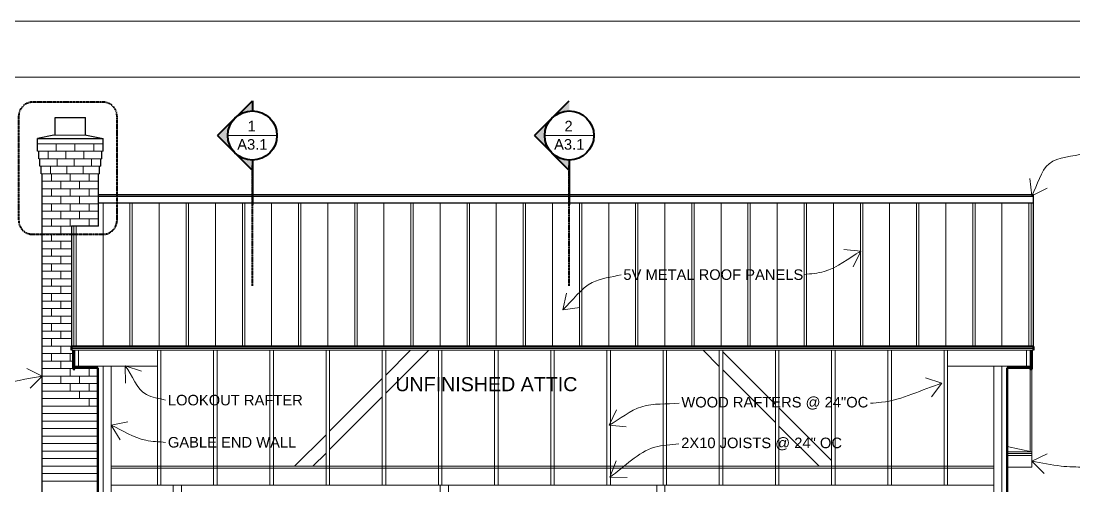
# Model space of a CAD drawing. Header units: inches. Extents: x -4969 to 16721, y 2489 to 24693.
# Drawn here: x 7161.2 to 7611, y 5648.1 to 5846.5 of the extents above; entities that cross this region are included whole.
import ezdxf

# ---------------------------------------------------------------- set-up
doc = ezdxf.new("R2010")
doc.units = ezdxf.units.IN
doc.header["$MEASUREMENT"] = 0
doc.linetypes.add('CENTER', pattern=[2, 1.25, -0.25, 0.25, -0.25])
doc.linetypes.add('DASHED2', pattern=[0.375, 0.25, -0.125])
doc.layers.get('0').update_dxf_attribs({"lineweight": 5})
doc.layers.add('0-NPLT', color=1, linetype='Continuous', plot=False)
for name, color, linetype, lineweight in [('1', 1, 'Continuous', 9), ('2', 6, 'Continuous', 20), ('3', 3, 'Continuous', 30), ('5', 4, 'Continuous', 50), ('A-LINK', 7, 'Continuous', 40), ('A-TEXTx', 7, 'Continuous', 20)]:
    doc.layers.add(name, color=color, linetype=linetype, lineweight=lineweight)
doc.styles.get("Standard").update_dxf_attribs({"font": 'Arial.ttf'})
doc.dimstyles.get("Standard").update_dxf_attribs({"dimtxt": 3, "dimasz": 2, "dimexe": 0.03125, "dimexo": 0.0625, "dimgap": 0.03125, "dimtad": 0, "dimtoh": 1, "dimdec": 4, "dimlfac": 0.99985, "dimzin": 0, "dimdsep": 46, "dimlunit": 4, "dimtxsty": 'Standard', "dimblk": 'ARCHTICK', "dimblk1": 'ARCHTICK', "dimblk2": 'ARCHTICK', "dimcen": 0.09, "dimclrt": 256, "dimadec": 0, "dimazin": 0, "dimtfac": 1, "dimtdec": 4, "dimtofl": 0, "dimtmove": 0, "dimatfit": 3, "dimfxl": 1, "dimtolj": 1, "dimtzin": 0, "dimarcsym": 0})

# ---------------------------------------------------------------- blocks, each defined once
blk = doc.blocks.new('_ArchTick')
at = {"color": 0, "linetype": 'ByBlock', "lineweight": 0, "const_width": 0.15}
blk.add_lwpolyline([(-0.5, -0.5), (0.5, 0.5)], dxfattribs=at)
blk = doc.blocks.new('BORDER 11X17')
at = {"layer": '0-NPLT', "lineweight": 9, "ltscale": 0.1}
blk.add_lwpolyline([(29864.74, -10461.77), (29048.74, -10461.77), (29048.74, -10989.77), (29864.74, -10989.77), (29864.74, -10461.77)], dxfattribs=at)
blk.add_lwpolyline([(29792.74, -10473.77), (29078.74, -10473.77), (29078.74, -10977.77), (29792.74, -10977.77)], close=True, dxfattribs=at)

msp = doc.modelspace()

# ---------------------------------------------------------------- hatches: boundary and pattern name
at = {"layer": 'A-LINK', "ltscale": 0.1}
h = msp.add_hatch(color=152, dxfattribs=at)
h.paths.add_polyline_path([(7252.5683918, 5805.0551806), (7245.1437706, 5797.6305594), (7252.5683918, 5790.2059382, -0.1989123674), (7249.493013, 5797.6305594, -0.1989123674)])
h.paths.add_polyline_path([(7259.993013, 5812.4798019), (7252.5683918, 5805.0551806, -0.1989123674), (7259.993013, 5808.1305594)])
h.paths.add_polyline_path([(7252.5683918, 5790.2059382), (7259.993013, 5782.781317), (7259.993013, 5787.1305594, -0.1989123674)])
h = msp.add_hatch(color=152, dxfattribs=at)
h.paths.add_polyline_path([(7387.940944, 5805.0551806), (7380.5163228, 5797.6305594), (7387.940944, 5790.2059382, -0.1989123674), (7384.8655652, 5797.6305594, -0.1989123674)])
h.paths.add_polyline_path([(7395.3655653, 5812.4798019), (7387.940944, 5805.0551806, -0.1989123674), (7395.3655653, 5808.1305594)])
h.paths.add_polyline_path([(7387.940944, 5790.2059382), (7395.3655653, 5782.781317), (7395.3655653, 5787.1305594, -0.1989123674)])

# ---------------------------------------------------------------- linework, layer by layer
at = {"layer": '1'}
for p, q in [((7593.7033682, 5706.7749983), (7182.7033682, 5706.7749983)), ((7593.7033682, 5706.0249983), (7182.7033682, 5706.0249983)), ((7184.2033465, 5697.8754878), (7184.2033563, 5706.0249983)), ((7185.7033461, 5706.0249983), (7185.7033462, 5699.2468092)), ((7219.4533462, 5648.4343083), (7219.4533462, 5706.0249983)), ((7220.9533462, 5706.0249983), (7220.9533462, 5648.4343083)), ((7243.4533462, 5648.4343083), (7243.4533462, 5706.0249983)), ((7244.9533462, 5706.0249983), (7244.9533462, 5648.4343083)), ((7267.4533462, 5648.4343083), (7267.4533462, 5706.0249983)), ((7268.9533462, 5706.0249983), (7268.9533462, 5648.4343083)), ((7291.4533462, 5648.4343083), (7291.4533462, 5706.0249983)), ((7292.9533462, 5706.0249983), (7292.9533462, 5648.4343083)), ((7315.4533462, 5648.4343083), (7315.4533462, 5706.0249983)), ((7316.9533462, 5706.0249983), (7316.9533462, 5648.4343083)), ((7327.6105426, 5706.0249983), (7316.9533462, 5695.3678019)), ((7335.3887172, 5706.0249983), (7316.9533462, 5687.5896273)), ((7339.4533462, 5648.4343083), (7339.4533462, 5706.0249983)), ((7340.9533462, 5706.0249983), (7340.9533462, 5648.4343083)), ((7363.4533462, 5648.4343083), (7363.4533462, 5706.0249983)), ((7364.9533462, 5706.0249983), (7364.9533462, 5648.4343083)), ((7387.4533462, 5648.4343083), (7387.4533462, 5706.0249983)), ((7388.9533462, 5706.0249983), (7388.9533462, 5648.4343083)), ((7411.4533462, 5648.4343083), (7411.4533462, 5706.0249983)), ((7412.9533462, 5706.0249983), (7412.9533462, 5648.4343083)), ((7435.4533462, 5648.4343083), (7435.4533462, 5706.0249983)), ((7436.9533462, 5706.0249983), (7436.9533462, 5648.4343083)), ((7452.5179971, 5706.0249983), (7459.4533462, 5699.0896493)), ((7459.4533462, 5648.4343083), (7459.4533462, 5706.0249983)), ((7460.9533462, 5706.0249983), (7460.9533462, 5648.4343083)), ((7460.9533462, 5705.3678239), (7483.4533462, 5682.8678239)), ((7483.4533462, 5648.4343083), (7483.4533462, 5706.0249983)), ((7484.9533462, 5706.0249983), (7484.9533462, 5648.4343083)), ((7507.4533462, 5648.4343083), (7507.4533462, 5706.0249983)), ((7508.9533462, 5706.0249983), (7508.9533462, 5648.4343083)), ((7531.4533462, 5648.4343083), (7531.4533462, 5706.0249983)), ((7532.9533462, 5706.0249983), (7532.9533462, 5648.4343083)), ((7555.4533462, 5648.4343083), (7555.4533462, 5706.0249983)), ((7556.9533462, 5706.0249983), (7556.9533462, 5648.4343083)), ((7590.7033463, 5706.0249983), (7590.7033462, 5699.2468092)), ((7592.2033452, 5698.496811), (7592.2033361, 5706.0249983)), ((7185.7033462, 5699.2468092), (7184.2033562, 5699.2468058)), ((7185.7033462, 5699.2468092), (7199.7033462, 5699.2468081)), ((7196.2033462, 5406.9343083), (7196.2033462, 5699.2468084)), ((7199.689258, 5699.246808), (7219.4533462, 5699.2468064)), ((7199.7033462, 5699.2468081), (7199.7033462, 5631.4343083)), ((7576.7033462, 5699.2468045), (7556.9533462, 5699.2468029)), ((7590.7033462, 5699.2468092), (7576.7033462, 5699.2468085)), ((7576.7033462, 5539.6843083), (7576.7033462, 5699.2468085)), ((7580.2033462, 5699.2468048), (7580.2033462, 5528.4343083)), ((7590.7033462, 5699.2468092), (7592.2033361, 5699.2468058)), ((7460.9533462, 5697.5896493), (7483.4533462, 5675.0896493)), ((7592.2033459, 5662.7585521), (7592.2033459, 5697.8754878)), ((7315.4533462, 5693.8678019), (7292.9533462, 5671.3678019)), ((7315.4533462, 5686.0896273), (7292.9533462, 5663.5896273)), ((7484.9533462, 5681.3678239), (7507.4533462, 5658.8678239)), ((7484.9533462, 5673.5896493), (7502.1086871, 5656.4343083)), ((7291.4533462, 5669.8678019), (7278.0198526, 5656.4343083)), ((7582.4533462, 5664.9458), (7592.9533674, 5662.5902974)), ((7291.4533462, 5662.0896273), (7285.7980272, 5656.4343083)), ((7592.95337, 5661.8402974), (7582.4533462, 5661.8402974)), ((7592.9533706, 5661.0902974), (7582.4533462, 5661.0902974)), ((7199.7033462, 5656.4343083), (7576.7033462, 5656.4343083)), ((7199.7033462, 5655.6843083), (7576.7033462, 5655.6843083)), ((7199.7033462, 5648.4343083), (7576.7033462, 5648.4343083)), ((7226.2033462, 5631.4343083), (7226.2033462, 5648.4343083)), ((7229.7033462, 5625.9343083), (7229.7033462, 5648.4343083)), ((7340.2033462, 5540.4343083), (7340.2033462, 5648.4343083)), ((7343.7033462, 5648.4343083), (7343.7033462, 5517.6843083)), ((7432.7033462, 5648.4343083), (7432.7033462, 5621.9343083)), ((7436.2033462, 5648.4343083), (7436.2033462, 5621.9343083))]:
    msp.add_line(p, q, dxfattribs=at)
at = {"layer": '2'}
for p, q in [((7175.2033462, 5797.8402974), (7189.2033462, 5797.8402974)), ((7168.2033462, 5794.1343083), (7196.2033462, 5794.1343083)), ((7176.2033462, 5790.9343083), (7176.2033462, 5794.1343083)), ((7184.2033462, 5790.9343083), (7184.2033462, 5794.1343083)), ((7192.2033462, 5790.9343083), (7192.2033462, 5794.1343083)), ((7196.2033462, 5790.9343083), (7168.2033462, 5790.9343083)), ((7172.7033462, 5787.7343083), (7172.7033462, 5790.9343083)), ((7180.3700129, 5787.7343083), (7180.3700129, 5790.9343083)), ((7188.0366795, 5787.7343083), (7188.0366795, 5790.9343083)), ((7195.7033462, 5787.7343083), (7168.7033462, 5787.7343083)), ((7169.2033462, 5784.5343083), (7195.2033462, 5784.5343083)), ((7173.7033462, 5781.3343083), (7173.7033462, 5784.5343083)), ((7176.5366795, 5784.5343083), (7176.5366795, 5787.7343083)), ((7180.7033462, 5781.3343083), (7180.7033462, 5784.5343083)), ((7183.8700129, 5784.5343083), (7183.8700129, 5787.7343083)), ((7187.7033462, 5781.3343083), (7187.7033462, 5784.5343083)), ((7191.2033462, 5784.5343083), (7191.2033462, 5787.7343083)), ((7194.7033462, 5781.3343083), (7169.7033462, 5781.3343083)), ((7174.2033462, 5778.1343083), (7174.2033462, 5781.3343083)), ((7182.2033462, 5778.1343083), (7182.2033462, 5781.3343083)), ((7190.2033462, 5778.1343083), (7190.2033462, 5781.3343083)), ((7170.2033462, 5778.1343083), (7194.2033462, 5778.1343083)), ((7178.2033462, 5774.9343083), (7178.2033462, 5778.1343083)), ((7186.2033462, 5774.9343083), (7186.2033462, 5778.1343083)), ((7170.2033462, 5774.9343083), (7194.2033462, 5774.9343083)), ((7170.2033462, 5771.7343083), (7194.2033462, 5771.7343083)), ((7174.2033462, 5771.7343083), (7174.2033462, 5774.9343083)), ((7178.2033462, 5768.5343083), (7178.2033462, 5771.7343083)), ((7182.2033462, 5771.7343083), (7182.2033462, 5774.9343083)), ((7186.2033462, 5768.5343083), (7186.2033462, 5771.7343083)), ((7190.2033462, 5771.7343083), (7190.2033462, 5774.9343083)), ((7170.2033462, 5768.5343083), (7194.2033462, 5768.5343083)), ((7174.2033462, 5765.3343083), (7174.2033462, 5768.5343083)), ((7182.2033462, 5765.3343083), (7182.2033462, 5768.5343083)), ((7190.2033462, 5765.3343083), (7190.2033462, 5768.5343083)), ((7196.2033682, 5707.5249983), (7196.2033682, 5768.7880848)), ((7207.7033682, 5768.7880848), (7207.7033682, 5707.5249983)), ((7208.7033682, 5707.5249983), (7208.7033682, 5768.7880848)), ((7220.2033682, 5768.7880848), (7220.2033682, 5707.5249983)), ((7231.7033682, 5768.7880848), (7231.7033682, 5707.5249983)), ((7232.7033682, 5707.5249983), (7232.7033682, 5768.7880848)), ((7244.2033682, 5707.5249983), (7244.2033682, 5768.7880848)), ((7255.7033682, 5768.7880848), (7255.7033682, 5707.5249983)), ((7256.7033682, 5707.5249983), (7256.7033682, 5768.7880848)), ((7268.2033682, 5768.7880848), (7268.2033682, 5707.5249983)), ((7279.7033682, 5768.7880848), (7279.7033682, 5707.5249983)), ((7280.7033682, 5707.5249983), (7280.7033682, 5768.7880848)), ((7292.2033682, 5707.5249983), (7292.2033682, 5768.7880848)), ((7303.7033682, 5768.7880848), (7303.7033682, 5707.5249983)), ((7304.7033682, 5707.5249983), (7304.7033682, 5768.7880848)), ((7316.2033682, 5768.7880848), (7316.2033682, 5707.5249983)), ((7327.7033682, 5768.7880848), (7327.7033682, 5707.5249983)), ((7328.7033682, 5707.5249983), (7328.7033682, 5768.7880848)), ((7340.2033682, 5707.5249983), (7340.2033682, 5768.7880848)), ((7351.7033682, 5768.7880848), (7351.7033682, 5707.5249983)), ((7352.7033682, 5707.5249983), (7352.7033682, 5768.7880848)), ((7364.2033682, 5707.5249983), (7364.2033682, 5768.7880848)), ((7375.7033682, 5768.7880848), (7375.7033682, 5707.5249983)), ((7376.7033682, 5707.5249983), (7376.7033682, 5768.7880848)), ((7388.2033682, 5768.7880848), (7388.2033682, 5707.5249983)), ((7399.7033682, 5768.7880848), (7399.7033682, 5707.5249983)), ((7400.7033682, 5707.5249983), (7400.7033682, 5768.7880848)), ((7412.2033682, 5707.5249983), (7412.2033682, 5768.7880848)), ((7423.7033682, 5768.7880848), (7423.7033682, 5707.5249983)), ((7424.7033682, 5707.5249983), (7424.7033682, 5768.7880848)), ((7436.2033682, 5768.7880848), (7436.2033682, 5707.5249983)), ((7447.7033682, 5768.7880848), (7447.7033682, 5707.5249983)), ((7448.7033682, 5707.5249983), (7448.7033682, 5768.7880848)), ((7460.2033682, 5707.5249983), (7460.2033682, 5768.7880848)), ((7471.7033682, 5768.7880848), (7471.7033682, 5707.5249983)), ((7472.7033682, 5707.5249983), (7472.7033682, 5768.7880848)), ((7484.2033682, 5768.7880848), (7484.2033682, 5707.5249983)), ((7495.7033682, 5768.7880848), (7495.7033682, 5707.5249983)), ((7496.7033682, 5707.5249983), (7496.7033682, 5768.7880848)), ((7508.2033682, 5707.5249983), (7508.2033682, 5768.7880848)), ((7519.7033682, 5768.7880848), (7519.7033682, 5707.5249983)), ((7520.7033682, 5707.5249983), (7520.7033682, 5768.7880848)), ((7532.2033682, 5768.7880848), (7532.2033682, 5707.5249983)), ((7543.7033682, 5768.7880848), (7543.7033682, 5707.5249983)), ((7544.7033682, 5707.5249983), (7544.7033682, 5768.7880848)), ((7556.2033682, 5707.5249983), (7556.2033682, 5768.7880848)), ((7567.7033682, 5768.7880848), (7567.7033682, 5707.5249983)), ((7568.7033682, 5707.5249983), (7568.7033682, 5768.7880848)), ((7580.2033682, 5768.7880848), (7580.2033682, 5707.5249983)), ((7591.7033682, 5768.7880848), (7591.7033682, 5707.5249983)), ((7592.7033682, 5707.5249983), (7592.7033682, 5768.7880848)), ((7170.2033462, 5765.3343083), (7194.2033462, 5765.3343083)), ((7170.2033462, 5762.1343083), (7194.2033462, 5762.1343083)), ((7174.2033462, 5758.9343083), (7174.2033462, 5762.1343083)), ((7178.2033462, 5762.1343083), (7178.2033462, 5765.3343083)), ((7182.2033462, 5758.9343083), (7182.2033462, 5762.1343083)), ((7186.2033462, 5762.1343083), (7186.2033462, 5765.3343083)), ((7190.2033462, 5758.9942565), (7190.2033462, 5762.1343083)), ((7170.2033462, 5758.9343083), (7182.7033682, 5758.9343083)), ((7178.2033462, 5755.7343083), (7178.2033462, 5758.9343083)), ((7183.7033682, 5758.9942565), (7183.7033682, 5707.5249983)), ((7184.7033682, 5707.5249983), (7184.7033682, 5758.9942565)), ((7170.2033462, 5755.7343083), (7182.7033682, 5755.7343083)), ((7174.2033462, 5752.5343083), (7174.2033462, 5755.7343083)), ((7170.2033462, 5752.5343083), (7182.7033682, 5752.5343083)), ((7170.2033462, 5749.3343083), (7182.7033682, 5749.3343083)), ((7174.2033462, 5746.1343083), (7174.2033462, 5749.3343083)), ((7178.2033462, 5749.3343083), (7178.2033462, 5752.5343083)), ((7170.2033462, 5746.1343083), (7182.7033682, 5746.1343083)), ((7178.2033462, 5742.9343083), (7178.2033462, 5746.1343083)), ((7170.2033462, 5742.9343083), (7182.7033682, 5742.9343083)), ((7170.2033462, 5739.7343083), (7182.7033682, 5739.7343083)), ((7174.2033462, 5739.7343083), (7174.2033462, 5742.9343083)), ((7178.2033462, 5736.5343083), (7178.2033462, 5739.7343083)), ((7170.2033462, 5736.5343083), (7182.7033682, 5736.5343083)), ((7174.2033462, 5733.3343083), (7174.2033462, 5736.5343083)), ((7170.2033462, 5733.3343083), (7182.7033682, 5733.3343083)), ((7178.2033462, 5730.1343083), (7178.2033462, 5733.3343083)), ((7170.2033462, 5730.1343083), (7182.7033682, 5730.1343083)), ((7170.2033462, 5726.9343083), (7182.7033682, 5726.9343083)), ((7174.2033462, 5726.9343083), (7174.2033462, 5730.1343083)), ((7178.2033462, 5723.7343083), (7178.2033462, 5726.9343083)), ((7170.2033462, 5723.7343083), (7182.7033682, 5723.7343083)), ((7174.2033462, 5720.5343083), (7174.2033462, 5723.7343083)), ((7170.2033462, 5720.5343083), (7182.7033682, 5720.5343083)), ((7170.2033462, 5717.3343083), (7182.7033682, 5717.3343083)), ((7174.2033462, 5714.1343083), (7174.2033462, 5717.3343083)), ((7178.2033462, 5717.3343083), (7178.2033462, 5720.5343083)), ((7170.2033462, 5714.1343083), (7182.7033682, 5714.1343083)), ((7178.2033462, 5710.9343083), (7178.2033462, 5714.1343083)), ((7170.2033462, 5710.9343083), (7182.7033682, 5710.9343083)), ((7170.2033462, 5707.7343083), (7182.7033682, 5707.7343083)), ((7174.2033462, 5707.7343083), (7174.2033462, 5710.9343083)), ((7178.2033462, 5704.5343083), (7178.2033462, 5707.7343083)), ((7170.2033462, 5704.5343083), (7183.4533469, 5704.5343083)), ((7174.2033462, 5701.3343083), (7174.2033462, 5704.5343083)), ((7182.2033462, 5701.3343083), (7182.2033462, 5704.5343083)), ((7170.2033462, 5701.3343083), (7183.4533469, 5701.3343083)), ((7178.2033462, 5698.1343083), (7178.2033462, 5701.3343083)), ((7170.2033462, 5698.1343083), (7183.4533469, 5698.1343083)), ((7170.2033462, 5694.9343083), (7193.9533462, 5694.9343083)), ((7178.2033462, 5691.7343083), (7178.2033462, 5694.9343083)), ((7182.2033462, 5694.9343083), (7182.2033462, 5698.1343083)), ((7186.2033462, 5691.7343083), (7186.2033462, 5694.9343083)), ((7190.2033462, 5694.9343083), (7190.2033463, 5698.4968096)), ((7592.9533706, 5661.0902974), (7592.9533454, 5697.8754878)), ((7170.2033462, 5691.7343083), (7193.9533462, 5691.7343083)), ((7182.2033462, 5688.5343083), (7182.2033462, 5691.7343083)), ((7190.2033462, 5688.5343083), (7190.2033462, 5691.7343083)), ((7170.2033462, 5688.5343083), (7193.9533462, 5688.5343083)), ((7170.2033462, 5685.3343083), (7193.9533462, 5685.3343083)), ((7186.2033462, 5685.3343083), (7186.2033462, 5688.5343083)), ((7190.2033462, 5682.1343083), (7190.2033462, 5685.3343083)), ((7170.2033462, 5682.1343083), (7193.9533462, 5682.1343083)), ((7170.2033462, 5678.9343083), (7193.9533462, 5678.9343083)), ((7170.2033462, 5675.7343083), (7193.9533462, 5675.7343083)), ((7170.2033462, 5672.5343083), (7193.9533462, 5672.5343083)), ((7170.2033462, 5669.3343083), (7193.9533462, 5669.3343083)), ((7170.2033462, 5666.1343083), (7193.9533462, 5666.1343083)), ((7170.2033462, 5662.9343083), (7193.9533462, 5662.9343083)), ((7170.2033462, 5659.7343083), (7193.9533462, 5659.7343083)), ((7592.9533695, 5662.5902974), (7582.4533462, 5662.5902974)), ((7592.9533674, 5661.0902974), (7592.9533455, 5656.0902974)), ((7170.2033462, 5656.5343083), (7193.9533462, 5656.5343083)), ((7582.4533462, 5656.0902974), (7592.9533455, 5656.0902974)), ((7170.2033462, 5653.3343083), (7193.9533462, 5653.3343083)), ((7170.2033462, 5650.1343083), (7193.9533462, 5650.1343083))]:
    msp.add_line(p, q, dxfattribs=at)
at = {"layer": '2', "color": 152, "ltscale": 0.1}
for p, q in [((7249.493013, 5797.6305594), (7270.4930131, 5797.6305594)), ((7384.8655652, 5797.6305594), (7405.8655653, 5797.6305594))]:
    msp.add_line(p, q, dxfattribs=at)
at = {"layer": '3'}
for p, q in [((7175.7033462, 5797.8402974), (7175.7033462, 5805.3165819)), ((7175.7033462, 5805.3165819), (7188.7033462, 5805.3165819)), ((7188.7033462, 5797.8402974), (7188.7033462, 5805.3165819)), ((7175.2033462, 5797.8402974), (7168.2033462, 5796.3402974)), ((7189.2033462, 5797.8402974), (7196.2033462, 5796.3402974)), ((7168.2033462, 5790.9343083), (7168.2033462, 5796.3402974)), ((7168.2033462, 5796.3402974), (7196.2033462, 5796.3402974)), ((7196.2033462, 5790.9343083), (7196.2033462, 5796.3402974)), ((7168.7033462, 5787.7343083), (7168.7033462, 5790.9343083)), ((7195.7033462, 5787.7343083), (7195.7033462, 5790.9343083)), ((7169.2033462, 5784.5343083), (7169.2033462, 5787.7343083)), ((7169.7033462, 5781.3343083), (7169.7033462, 5784.5343083)), ((7194.7033462, 5781.3343083), (7194.7033462, 5784.5343083)), ((7195.2033462, 5784.5343083), (7195.2033462, 5787.7343083)), ((7170.2033462, 5394.7343609), (7170.2033462, 5781.3343083)), ((7194.2033462, 5769.1858324), (7194.2033462, 5781.3343083)), ((7593.7033682, 5772.3678129), (7194.2033462, 5772.3678129)), ((7593.7033682, 5771.6178129), (7194.2033462, 5771.6178129)), ((7593.7033682, 5707.5249983), (7593.7033682, 5772.3678129)), ((7194.2033462, 5769.1858324), (7194.2033462, 5769.1416382)), ((7194.2033462, 5758.9942565), (7194.2033462, 5769.1416382)), ((7593.7033682, 5768.7880848), (7194.2033462, 5768.7880848)), ((7194.2033462, 5758.9942565), (7182.7033682, 5758.9942565)), ((7182.7033682, 5758.9942565), (7182.7033682, 5707.5249983))]:
    msp.add_line(p, q, dxfattribs=at)
at = {"layer": '5'}
for p, q in [((7593.7033682, 5707.5249983), (7182.7033682, 5707.5249983)), ((7182.7033682, 5707.5249983), (7182.7033682, 5706.0249983)), ((7183.4533469, 5697.8754878), (7183.4533469, 5706.0249983)), ((7592.9533454, 5697.8754878), (7592.9533454, 5706.0249983)), ((7593.7033682, 5707.5249983), (7593.7033682, 5706.0249983)), ((7184.2033465, 5697.8754878), (7183.4533469, 5697.8754878)), ((7184.2033472, 5698.496811), (7193.9533462, 5698.4968089)), ((7193.9533462, 5406.9343083), (7193.9533462, 5698.4968087)), ((7592.2033452, 5698.496811), (7582.4533462, 5698.4968092)), ((7582.4533462, 5698.4968092), (7582.4533462, 5567.0628297)), ((7592.2033459, 5697.8754878), (7592.2033452, 5698.496811)), ((7592.2033459, 5697.8754878), (7592.9533454, 5697.8754878))]:
    msp.add_line(p, q, dxfattribs=at)
at = {"layer": 'A-LINK', "color": 152, "ltscale": 0.1}
for p, q in [((7245.1437706, 5797.6305594), (7259.993013, 5812.4798019)), ((7259.993013, 5812.4798019), (7259.993013, 5808.1305594)), ((7380.5163228, 5797.6305594), (7395.3655653, 5812.4798019)), ((7245.1437706, 5797.6305594), (7259.993013, 5782.781317)), ((7380.5163228, 5797.6305594), (7395.3655653, 5782.781317)), ((7259.993013, 5787.1305594), (7259.993013, 5782.781317)), ((7395.3655653, 5787.1305594), (7395.3655653, 5782.781317)), ((7259.993013, 5782.781317), (7259.993013, 5768.0410249)), ((7395.3655653, 5782.781317), (7395.3655653, 5768.0410249))]:
    msp.add_line(p, q, dxfattribs=at)
at = {"layer": 'A-LINK', "color": 152, "linetype": 'CENTER', "ltscale": 0.15}
for p, q in [((7259.993013, 5733.4923327), (7259.993013, 5784.9026374)), ((7395.3655653, 5733.4923327), (7395.3655653, 5784.9026374))]:
    msp.add_line(p, q, dxfattribs=at)
at = {"layer": 'A-LINK', "color": 152, "linetype": 'DASHED2', "ltscale": 0.5, "flags": 128}
msp.add_lwpolyline([(7160.1510958, 5805.8936479), (7160.1510958, 5761.4641716, 0.4142135624), (7166.1510958, 5755.4641716), (7196.1792995, 5755.4641716, 0.4142135624), (7202.1792995, 5761.4641716), (7202.1792995, 5805.8936479, 0.4142135624), (7196.1792995, 5811.8936479), (7166.1510958, 5811.8936479, 0.4142135624)], format="xyb", close=True, dxfattribs=at)
at = {"layer": 'A-LINK', "color": 152, "ltscale": 0.1}
for centre in [(7259.993013, 5797.6305594), (7395.3655653, 5797.6305594)]:
    msp.add_circle(centre, 10.5, dxfattribs=at)

# ---------------------------------------------------------------- block references
at = {"ltscale": 0.1, "xscale": 2, "yscale": 2, "zscale": 2}
msp.add_blockref('BORDER 11X17', (-51485.4783869, 26770.0450796), dxfattribs=at)

# ---------------------------------------------------------------- texts
at = {"layer": 'A-LINK', "color": 152, "ltscale": 0.1, "attachment_point": 5}
for s, insert, char_height, width in [('{1}', (7259.6828699, 5801.6739104), 4.5, 9.771161836), ('2', (7395.0554222, 5801.6739104), 4.5, 9.771161836), ('{\\H0.75x;A3.1}', (7259.9887553, 5793.8205952), 6, 9.85131083), ('{\\H0.75x;A3.1}', (7395.3613075, 5793.8205952), 6, 9.85131083)]:
    msp.add_mtext(s, dxfattribs=dict(at, insert=insert, char_height=char_height, width=width))
at = {"layer": 'A-TEXTx', "ltscale": 0.25, "char_height": 4.5, "attachment_point": 4}
for s, insert in [('{5V METAL ROOF PANELS}', (7418.4892454, 5738.2378182)), ('{LOOKOUT RAFTER}', (7223.8938301, 5684.6628879)), ('{WOOD RAFTERS @ 24"OC}', (7443.2426286, 5683.3546226)), ('{GABLE END WALL}', (7223.8938301, 5666.6628879)), ('{2X10 JOISTS @ 24" OC}', (7443.1702318, 5665.9775613))]:
    msp.add_mtext(s, dxfattribs=dict(at, insert=insert))
at = {"layer": 'A-TEXTx', "ltscale": 0.5, "insert": (7321.0778573, 5694.4994591), "char_height": 6, "width": 108.474840585, "attachment_point": 1}
msp.add_mtext('{UNFINISHED ATTIC}', dxfattribs=at)

# ---------------------------------------------------------------- leaders
at = {"layer": 'A-TEXTx', "path_type": 1, "annotation_type": 0, "has_hookline": 1}
for points, hookline_direction, text_width in [([(7592.9533564, 5771.9465585), (7600.3953144, 5785.6275372), (7615.476621, 5790.0466483)], 0, 60.75), ([(7519.9088889, 5748.2290476), (7504.2265681, 5739.5837564), (7495.8404472, 5738.2378182)], 1, 76.2667121), ([(7392.6416295, 5723.2117273), (7405.1871458, 5734.9049979), (7417.4892454, 5738.2378182)], 0, 76.2667121), ([(7205.6705255, 5699.2988962), (7214.7055387, 5687.0909262), (7222.8938301, 5684.6628879)], 0, 57.0910641), ([(7170.2107388, 5694.9459537), (7150.4523535, 5691.6102264), (7135.9258419, 5691.056982)], 1, 49.4386085), ([(7554.5232476, 5691.9390519), (7528.7692263, 5683.7634875), (7524.0334439, 5683.3546226)], 1, 79.5419509), ([(7412.4129926, 5673.9479493), (7426.3106779, 5681.8931189), (7442.2426286, 5683.3546226)], 0, 79.5419509), ([(7199.6374288, 5673.9459088), (7214.4776533, 5667.5532156), (7222.8938301, 5666.6628879)], 0, 54.2916098), ([(7412.7006505, 5651.8450952), (7431.8919351, 5664.6284537), (7442.1702318, 5665.9775613)], 0, 68.276603), ([(7592.9533564, 5658.5902974), (7605.4411558, 5656.531007), (7615.476621, 5655.9976496)], 0, 43.6984993)]:
    msp.add_leader(points, dimstyle='Standard', override={"dimasz": 6, "dimgap": 1, "dimldrblk": 'Open90', "dimlwd": -1}, dxfattribs=dict(at, hookline_direction=hookline_direction, text_width=text_width))

doc.saveas('drawing.dxf')
